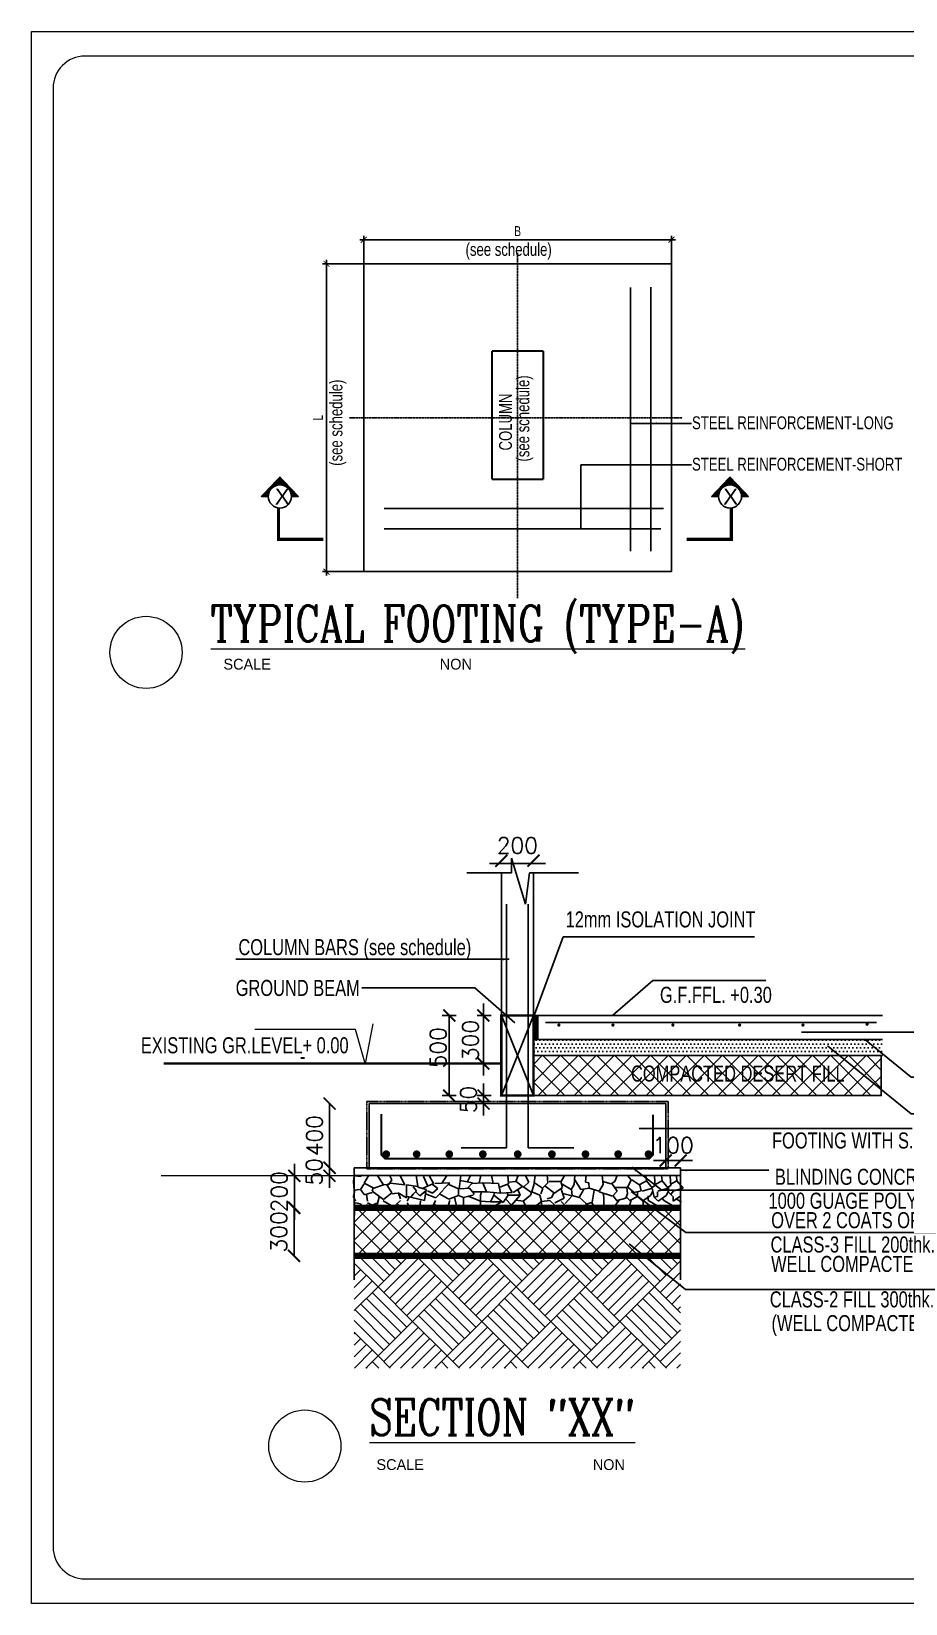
# Model space of a CAD drawing. Header units: millimetres. Extents: x -848390 to 452399, y -324112 to 148491.
# Drawn here: x -342180 to -320371, y -272667 to -233433 of the extents above; entities that cross this region are included whole.
import ezdxf
from ezdxf.enums import TextEntityAlignment as Align

# ---------------------------------------------------------------- set-up
doc = ezdxf.new("R2010")
doc.units = ezdxf.units.MM
doc.header["$PDSIZE"] = 200
for name, pattern in [('CENTER2', [1.125, 0.75, -0.125, 0.125, -0.125]), ('CENTERX2', [4, 2.5, -0.5, 0.5, -0.5]), ('DASHDOT', [1, 0.5, -0.25, 0, -0.25]), ('HIDDEN', [9.525, 6.35, -3.175])]:
    doc.linetypes.add(name, pattern=pattern)
doc.layers.get('0').update_dxf_attribs({"lineweight": 13})
doc.layers.get('DEFPOINTS').update_dxf_attribs({"lineweight": 13})
for name, color, linetype in [('0DIM', 7, 'Continuous'), ('AXIS', 253, 'CENTER2'), ('HATCH1', 5, 'Continuous'), ('P-TEXT', 7, 'Continuous'), ('S1-SLINE', 161, 'Continuous'), ('S2', 7, 'Continuous'), ('S2-TEXT', 3, 'Continuous'), ('ZZ-TXT-2', 4, 'Continuous')]:
    doc.layers.add(name, color=color, linetype=linetype)
doc.layers.add('1', color=7, linetype='Continuous', lineweight=13)
doc.layers.add('col_hatch', color=253, linetype='Continuous', lineweight=13)
doc.styles.add('KH100', font='swisscl.ttf', dxfattribs={"height": 250})
doc.styles.add('ROMANC', font='romanc', dxfattribs={"width": 0.8, "height": 0.38})
doc.styles.add('ROMANS', font='romans.shx', dxfattribs={"height": 400})
doc.styles.add('STYLUSBT', font='stylu.ttf')
doc.styles.add('SWISS', font='sanss___.ttf', dxfattribs={"height": 100})
doc.dimstyles.new("KH100'", dxfattribs={"dimtxt": 250, "dimasz": 150, "dimexe": 100, "dimexo": 100, "dimgap": 90, "dimtad": 1, "dimdec": 0, "dimtxsty": 'KH100', "dimblk": 'ARCHTICK', "dimcen": 200, "dimdle": 100, "dimclrd": 11, "dimclre": 11, "dimclrt": 3, "dimadec": 0, "dimazin": 0, "dimtfac": 1, "dimtdec": 0, "dimtix": 1, "dimtmove": 2, "dimatfit": 3, "dimfxl": 1, "dimarcsym": 0})

# ---------------------------------------------------------------- blocks, each defined once
blk = doc.blocks.new('TITL')
at = {"layer": '1'}
blk.add_circle((1.226, 0.594), 0.6, dxfattribs=at)
at = {"layer": '1', "style": 'ROMANC', "width": 0.75}
blk.add_attdef('00', (2.301, 0.775), '', height=0.6, dxfattribs=at)
blk = doc.blocks.new('_ArchTick')
at = {"color": 0, "const_width": 0.15}
blk.add_lwpolyline([(-0.5, -0.5), (0.5, 0.5)], dxfattribs=at)
blk = doc.blocks.new('*D652')
at = {"layer": '0DIM', "color": 11, "lineweight": -2, "transparency": 16777216}
for p, q in [((-333269, -239234), (-334917, -239234)), ((-334817, -239134), (-334817, -247014)), ((-333269, -246914), (-334917, -246914))]:
    blk.add_line(p, q, dxfattribs=at)
at = {"layer": 'DEFPOINTS', "color": 0, "transparency": 16777216}
for p in [(-333169, -239234), (-334817, -246914), (-333169, -246914)]:
    blk.add_point(p, dxfattribs=at)
at = {"layer": '0DIM', "color": 11, "lineweight": -2, "transparency": 16777216, "xscale": 150, "yscale": 150, "zscale": 150}
for p, rotation in [((-334817, -239234), 90), ((-334817, -246914), 270)]:
    blk.add_blockref('_ArchTick', p, dxfattribs=dict(at, rotation=rotation))
at = {"layer": '0DIM', "color": 3, "transparency": 16777216, "insert": (-335032, -243074), "char_height": 250, "attachment_point": 5, "rotation": 90, "style": 'KH100'}
blk.add_mtext('L', dxfattribs=at)
blk = doc.blocks.new('*D653')
at = {"layer": '0DIM', "color": 11, "lineweight": -2, "transparency": 16777216}
for p, q in [((-333890, -239943), (-333890, -238532)), ((-326210, -239943), (-326210, -238532)), ((-333990, -238632), (-326110, -238632))]:
    blk.add_line(p, q, dxfattribs=at)
at = {"layer": 'DEFPOINTS', "color": 0, "transparency": 16777216}
for p in [(-326210, -238632), (-333890, -240043), (-326210, -240043)]:
    blk.add_point(p, dxfattribs=at)
at = {"layer": '0DIM', "color": 11, "lineweight": -2, "transparency": 16777216, "xscale": 150, "yscale": 150, "zscale": 150, "rotation": 180}
blk.add_blockref('_ArchTick', (-333890, -238632), dxfattribs=at)
at = {"layer": '0DIM', "color": 11, "lineweight": -2, "transparency": 16777216, "xscale": 150, "yscale": 150, "zscale": 150}
blk.add_blockref('_ArchTick', (-326210, -238632), dxfattribs=at)
at = {"layer": '0DIM', "color": 3, "transparency": 16777216, "insert": (-330050, -238417), "char_height": 250, "attachment_point": 5, "style": 'KH100'}
blk.add_mtext('B', dxfattribs=at)

msp = doc.modelspace()

# ---------------------------------------------------------------- hatches: boundary and pattern name
at = {"layer": '0DIM'}
h = msp.add_hatch(dxfattribs=at)
h.set_pattern_fill('DOTS', color=256, scale=60, style=0)
h.set_pattern_definition([(0, (-1849112.96, 828384.94), (47.625, 95.25), [0, -95.25])])
h.paths.add_polyline_path([(-320949.73525, -258590.91974), (-329655.38096, -258590.91974), (-329655.38096, -258990.91974), (-320949.73525, -258990.91974)])
at = {"layer": 'col_hatch'}
h = msp.add_hatch(dxfattribs=at)
h.set_pattern_fill('AR-PARQ1', color=256, scale=4, angle=45, style=0)
h.set_pattern_definition([(135, (-1849113, 828385), (-1724.2092, 1e-13), [1219.2, -1219.2]), (135, (-1848969.3, 828528.6), (-1724.2092, 1e-13), [1219.2, -1219.2]), (135, (-1848825.6, 828672.3), (-1724.2092, 1e-13), [1219.2, -1219.2]), (135, (-1848681.9, 828816), (-1724.2092, 1e-13), [1219.2, -1219.2]), (135, (-1848538.2, 828959.7), (-1724.2092, 1e-13), [1219.2, -1219.2]), (135, (-1848394.5, 829103.4), (-1724.2092, 1e-13), [1219.2, -1219.2]), (135, (-1848250.9, 829247), (-1724.2092, 1e-13), [1219.2, -1219.2]), (45, (-1849975.1, 829247), (1724.2092, -1e-13), [1219.2, -1219.2]), (45, (-1850118.8, 829390.7), (1724.2092, -1e-13), [1219.2, -1219.2]), (45, (-1850262.4, 829534.4), (1724.2092, -1e-13), [1219.2, -1219.2]), (45, (-1850406.1, 829678.1), (1724.2092, -1e-13), [1219.2, -1219.2]), (45, (-1850549.8, 829821.8), (1724.2092, -1e-13), [1219.2, -1219.2]), (45, (-1850693.5, 829965.5), (1724.2092, -1e-13), [1219.2, -1219.2]), (45, (-1850837.2, 830109.2), (1724.2092, -1e-13), [1219.2, -1219.2])])
h.paths.add_polyline_path([(-334126.39992, -263990.91974), (-334126.39992, -266790.91974), (-325984.36199, -266790.91974), (-325984.36199, -263990.91974)])
at = {"layer": 'HATCH1'}
h = msp.add_hatch(dxfattribs=at)
h.set_pattern_fill('ANSI37', color=256, scale=100, style=0)
h.set_pattern_definition([(45, (-1849112.96, 808543.3), (-224.506403, 224.506403), []), (135, (-1849112.96, 808543.3), (-224.506403, -224.506403), [])])
h.paths.add_polyline_path([(-320978.22668, -259990.91974), (-320978.22668, -258990.91974), (-329655.38096, -258990.91974), (-329655.38096, -259990.91974)])
h = msp.add_hatch(dxfattribs=at)
h.set_pattern_fill('ANSI37', color=256, scale=100, style=0)
h.set_pattern_definition([(45, (-1849112.96, 828384.94), (-224.506403, 224.506403), []), (135, (-1849112.96, 828384.94), (-224.506403, -224.506403), [])])
h.paths.add_polyline_path([(-331799.9114, -262790.91974), (-331810.20945, -262821.79304), (-331997.23105, -262807.41643), (-332015.80235, -262790.91974), (-332223.16827, -262790.91974), (-332284.9565, -262821.79304), (-332351.89378, -262790.91974), (-333907.77719, -262790.91974), (-333910.60587, -262793.03982), (-333911.81817, -262790.91974), (-334126.39992, -262790.91974), (-334126.39992, -263990.91974), (-330455.38096, -263990.91974), (-330455.38096, -262790.91974)])
h.paths.add_polyline_path([(-330055.38096, -262790.91974), (-330455.38096, -262790.91974), (-330455.38096, -263990.91974), (-330055.38096, -263990.91974)])
h.paths.add_polyline_path([(-329655.38096, -262790.91974), (-330055.38096, -262790.91974), (-330055.38096, -263990.91974), (-329655.38096, -263990.91974)])
h.paths.add_polyline_path([(-329655.38096, -262790.91974), (-329655.38096, -263990.91974), (-325984.36199, -263990.91974), (-325984.36199, -262790.91974)])
at = {"layer": 'S1-SLINE'}
h = msp.add_hatch(dxfattribs=at)
h.set_pattern_fill('_U', color=256, scale=1.6, angle=-90, style=0, pattern_type=0)
h.set_pattern_definition([(270, (708081.4879, 1672908.3137), (1.6, 7e-16), [])])
h.paths.add_polyline_path([(-335981.5248, -244749.76188, -0.4142135624), (-335693.12453, -245038.16214), (-335522.89023, -245038.16214), (-335981.5248, -244555.60661), (-336440.15936, -245038.16214), (-336269.92506, -245038.16214, -0.4142135624)])
h = msp.add_hatch(dxfattribs=at)
h.set_pattern_fill('_U', color=256, scale=1.6, angle=-90, style=0, pattern_type=0)
h.set_pattern_definition([(270, (-1368813.4574, 1672908.3137), (-1.6, 7e-16), [])])
h.paths.add_polyline_path([(-324750.44469, -244749.76188, 0.4142135624), (-325038.84495, -245038.16214), (-325209.07925, -245038.16214), (-324750.44469, -244555.60661), (-324291.81012, -245038.16214), (-324462.04442, -245038.16214, 0.4142135624)])
at = {"layer": 'S2'}
h = msp.add_hatch(dxfattribs=at)
h.set_pattern_fill('ANSI32', color=1, scale=2, style=0)
h.set_pattern_definition([(45, (-1849112.962, 828384.944), (-13.47038418, 13.47038418), []), (45, (-1849103.982, 828384.944), (-13.47038418, 13.47038418), [])])
h.paths.add_polyline_path([(-329546.88395, -257993.97367), (-329655.38096, -257993.97367), (-329655.38096, -258590.91974), (-329546.88395, -258590.91974)])

# ---------------------------------------------------------------- linework, layer by layer
at = {"color": 0}
msp.add_line((-334126.39992, -261990.91974), (-338942.52877, -261990.91974), dxfattribs=at)
at = {"color": 1}
msp.add_lwpolyline([(-333663.95676, -258201.67173), (-333856.74538, -259190.91974), (-334096.30885, -258344.6195), (-336604.33583, -258344.6195)], dxfattribs=at)
at = {"layer": '0DIM', "color": 11}
for p, q in [((-330455.38096, -254194.65786), (-330755.38096, -254194.65786)), ((-330455.38096, -254194.65786), (-329655.38096, -254194.65786)), ((-329655.38096, -254194.65786), (-329355.38096, -254194.65786)), ((-330903.57311, -257990.91974), (-330903.57311, -257690.91974)), ((-331756.05656, -257990.91974), (-331756.05656, -259990.91974)), ((-330903.57311, -257990.91974), (-330903.57311, -258590.91974)), ((-330903.57311, -258590.91974), (-330903.57311, -258290.91974)), ((-330903.57311, -258590.91974), (-330903.57311, -258890.91974)), ((-330903.57311, -258590.91974), (-330903.57311, -259190.91974)), ((-330903.57311, -259190.91974), (-330903.57311, -259490.91974)), ((-330897.97762, -259990.91974), (-330897.97762, -259690.91974)), ((-330897.97762, -259990.91974), (-330897.97762, -260190.91974)), ((-334739.76316, -260190.91974), (-334739.76316, -261790.91974)), ((-330897.97762, -260190.91974), (-330897.97762, -260490.91974)), ((-335620.04951, -261990.91974), (-335620.04951, -261690.91974)), ((-334745.36835, -261790.91974), (-334745.36835, -261490.91974)), ((-326355.38096, -261610.81427), (-326655.38096, -261610.81427)), ((-326355.38096, -261610.81427), (-325984.36199, -261610.81427)), ((-325984.36199, -261610.81427), (-325684.36199, -261610.81427)), ((-335620.04951, -261990.91974), (-335620.04951, -262790.91974)), ((-334745.36835, -261790.91974), (-334745.36835, -261990.91974)), ((-334745.36835, -261990.91974), (-334745.36835, -262290.91974)), ((-335627.33238, -262790.91974), (-335627.33238, -263990.91974)), ((-335620.04951, -262790.91974), (-335620.04951, -263090.91974))]:
    msp.add_line(p, q, dxfattribs=at)
at = {"layer": '0DIM'}
for p, q in [((-330455.38096, -254428.95725), (-330455.38096, -259990.91974)), ((-329655.38096, -254428.95725), (-329655.38096, -259990.91974)), ((-331929.79805, -257990.91974), (-331582.31506, -257990.91974)), ((-331060.79966, -257990.91974), (-330713.31667, -257990.91974)), ((-330455.38096, -257990.91974), (-329655.38096, -259990.91974)), ((-329655.38096, -257990.91974), (-330455.38096, -259990.91974)), ((-329655.38096, -257990.91974), (-320949.73525, -257990.91974)), ((-329655.38096, -258590.91974), (-320949.73525, -258590.91974)), ((-330455.38096, -259190.91974), (-338878.1098, -259190.91974)), ((-338225.84218, -259190.91974), (-330455.38096, -259190.91974)), ((-329655.38096, -258990.91974), (-320949.73525, -258990.91974)), ((-331929.79805, -259990.91974), (-331582.31506, -259990.91974)), ((-331055.20416, -259990.91974), (-330707.72118, -259990.91974)), ((-333755.38096, -260190.91974), (-333755.38096, -261790.91974)), ((-331462.19138, -261291.8974), (-330324.26024, -261291.8974)), ((-328648.57054, -261291.8974), (-329786.50167, -261291.8974)), ((-334127.00181, -261790.91974), (-334127.00181, -261990.91974)), ((-333755.38096, -261790.91974), (-334127.00181, -261790.91974)), ((-334126.39992, -261990.91974), (-334126.39992, -264590.91974)), ((-333755.38096, -261790.91974), (-325984.36199, -261790.91974)), ((-325984.36199, -261790.91974), (-325984.36199, -261990.91974)), ((-325984.36199, -261990.91974), (-325984.36199, -264590.91974)), ((-331163.76944, -262472.64156), (-331398.13676, -262529.47356)), ((-330975.32969, -262472.64156), (-330975.32969, -262627.14983)), ((-330727.64967, -262637.92623), (-330641.34228, -262472.64156)), ((-330641.34228, -262472.64156), (-330409.5212, -262659.47904)), ((-330409.5212, -262659.47904), (-330288.27065, -262472.64156)), ((-330288.27065, -262472.64156), (-329983.70728, -262472.64156)), ((-329983.70728, -262472.64156), (-330204.62144, -262724.13748)), ((-329728.05137, -262472.64156), (-329908.05065, -262621.76162)), ((-329497.34883, -262472.64156), (-329455.11639, -262632.53803)), ((-326674.30873, -262379.08728), (-326695.63483, -262306.52955)), ((-326641.40705, -262527.96143), (-326674.30873, -262379.08728)), ((-326172.45901, -262376.37264), (-326224.89216, -262456.07857)), ((-331398.13676, -262529.47356), (-331398.13676, -262790.91974)), ((-330975.32969, -262627.14983), (-331280.9531, -262501.05756)), ((-330975.32969, -262627.14983), (-330975.32969, -262790.91974)), ((-330975.32969, -262627.14983), (-330727.64967, -262637.92623)), ((-330727.64967, -262637.92623), (-330455.38096, -262637.92623)), ((-330455.38096, -262637.92623), (-330691.06233, -262790.91974)), ((-330204.62144, -262724.13748), (-330348.89593, -262566.0603)), ((-329908.05065, -262621.76162), (-330094.16436, -262598.38952)), ((-329908.05065, -262621.76162), (-329817.22155, -262790.91974)), ((-329455.11639, -262632.53803), (-329655.38096, -262790.91974)), ((-329249.4522, -262606.14445), (-329455.11639, -262632.53803)), ((-329455.11639, -262632.53803), (-329455.11639, -262790.91974)), ((-326557.81505, -262508.4764), (-326641.40705, -262527.96143)), ((-326401.9523, -262606.14445), (-326442.30944, -262549.60629))]:
    msp.add_line(p, q, dxfattribs=at)
for points, const_width in [([(-330455.38096, -257990.91974), (-330455.38096, -259990.91974), (-329655.38096, -259990.91974), (-329655.38096, -257990.91974), (-330455.38096, -257990.91974)], 60), ([(-330455.38096, -259190.91974), (-338878.1098, -259190.91974)], 60), ([(-333448.78512, -260453.33744), (-333448.78512, -261466.06399), (-333348.78512, -261566.06399), (-326770.71405, -261566.06399), (-326670.71405, -261466.06399), (-326670.71405, -260469.4655)], 50)]:
    msp.add_lwpolyline(points, dxfattribs=dict(at, const_width=const_width))
for points in [[(-330455.38096, -257990.91974), (-329655.38096, -257990.91974), (-329655.38096, -259990.91974), (-330455.38096, -259990.91974)], [(-329655.38096, -258990.91974), (-320978.22668, -258990.91974), (-320978.22668, -259990.91974), (-329655.38096, -259990.91974)], [(-333755.38096, -260190.91974), (-326355.38096, -260190.91974), (-326355.38096, -261790.91974), (-333755.38096, -261790.91974)]]:
    msp.add_lwpolyline(points, close=True, dxfattribs=at)
msp.add_lwpolyline([(-329655.38096, -258590.91974, 30, 30, 0), (-320949.73525, -258590.91974, 60, 60, 0)], format="xyseb", dxfattribs=at)
at = {"layer": 'AXIS', "linetype": 'DASHDOT'}
for p, q in [((-330049.78056, -238953.30825), (-330049.78056, -247579.14161)), ((-334251.0785, -243073.98476), (-325931.7953, -243073.98476))]:
    msp.add_line(p, q, dxfattribs=at)
at = {"layer": 'DEFPOINTS', "ltscale": 100}
msp.add_lwpolyline([(-342179.7546, -233433.07567), (-286791.86701, -233433.07567), (-286791.86701, -272667.10962), (-342179.7546, -272667.10962)], close=True, dxfattribs=at)
msp.add_lwpolyline([(-295947.99303, -271257.77375), (-295947.99303, -234842.41154, 0.4142135624), (-296740.31192, -234050.09264), (-340847.77763, -234050.09264, 0.4142135624), (-341640.09652, -234842.41154), (-341640.09652, -271257.77375, 0.4142135624), (-340847.77763, -272050.09264), (-296740.31192, -272050.09264, 0.4142135624)], format="xyb", close=True, dxfattribs=at)
at = {"layer": 'S1-SLINE', "linetype": 'Continuous'}
for points in [[(-336269.92506, -245038.16214), (-336440.15936, -245038.16214), (-335981.5248, -244555.60661), (-335981.5248, -244555.60661), (-335522.89023, -245038.16214), (-335693.12453, -245038.16214)], [(-324462.04442, -245038.16214), (-324291.81012, -245038.16214), (-324750.44469, -244555.60661), (-324750.44469, -244555.60661), (-325209.07925, -245038.16214), (-325038.84495, -245038.16214)]]:
    msp.add_lwpolyline(points, dxfattribs=at)
at = {"layer": 'S1-SLINE', "linetype": 'CENTERX2', "ltscale": 0.8, "const_width": 80}
for points in [[(-336015.51557, -245324.55233), (-336015.51557, -246108.63598), (-334900.90583, -246108.63598)], [(-324716.45391, -245324.55233), (-324716.45391, -246108.63598), (-325831.06365, -246108.63598)]]:
    msp.add_lwpolyline(points, dxfattribs=at)
at = {"layer": 'S1-SLINE', "linetype": 'Continuous'}
for centre in [(-335981.5248, -245038.16214), (-324750.44469, -245038.16214)]:
    msp.add_circle(centre, 288.40026, dxfattribs=at)
at = {"layer": 'S2', "color": 2}
for p, q in [((-326209.78056, -239233.98476), (-333889.78056, -239233.98476)), ((-333889.78056, -239233.98476), (-333889.78056, -246913.98476)), ((-326209.78056, -246913.98476), (-326209.78056, -239233.98476)), ((-333889.78056, -246913.98476), (-326209.78056, -246913.98476)), ((-330324.26024, -261291.8974), (-330324.26024, -255216.86051)), ((-329786.50167, -259663.11795), (-329786.50167, -255216.86051)), ((-329357.89873, -258167.70384), (-321092.40575, -258167.70384)), ((-329786.50167, -261291.8974), (-329786.50167, -259663.11795)), ((-334127.00181, -261986.80071), (-325984.36199, -261986.80071)), ((-333958.5724, -261986.80071), (-326628.58779, -261986.80071))]:
    msp.add_line(p, q, dxfattribs=at)
at = {"layer": 'S2', "color": 3}
for p, q in [((-327233.78056, -246401.98476), (-327233.78056, -239823.25424)), ((-326721.78056, -246401.98476), (-326721.78056, -239813.13683)), ((-333377.78056, -245335.52437), (-326405.74509, -245335.52437)), ((-333377.78056, -245847.52437), (-326479.63443, -245847.52437))]:
    msp.add_line(p, q, dxfattribs=at)
at = {"layer": 'S2'}
for p, q in [((-330205.27988, -254068.9419), (-329850.66695, -255216.12052)), ((-330205.27988, -254428.95725), (-330205.27988, -254068.9419)), ((-331319.77776, -254428.95725), (-330205.27988, -254428.95725)), ((-329850.66695, -255216.12052), (-329749.34894, -254428.95725)), ((-329749.34894, -254428.95725), (-328533.53323, -254428.95725)), ((-329662.08395, -257993.97367), (-329546.88395, -257993.97367)), ((-329546.88395, -257993.97367), (-329546.88395, -258590.91974)), ((-334126.39992, -261990.91974), (-334140.78628, -262134.68546)), ((-333953.76468, -262005.29635), (-334126.39992, -261990.91974)), ((-333953.76468, -262005.29635), (-334126.39992, -261990.91974)), ((-333757.91837, -261974.42179), (-333879.49991, -262176.9211)), ((-333393.17362, -262217.42095), (-333555.28243, -261974.42179)), ((-333234.45086, -261990.91974), (-333191.29192, -262091.55582)), ((-332866.32006, -262217.42095), (-332987.90174, -261974.42179)), ((-332582.62972, -261974.42179), (-332542.10258, -262257.92079)), ((-332400.04684, -262005.29635), (-332299.34286, -262235.32155)), ((-332147.38608, -262181.33087), (-332253.64641, -261984.12338)), ((-331934.86542, -262166.16105), (-331813.42508, -261984.12338)), ((-331509.8241, -262317.85917), (-331464.28394, -261984.12338)), ((-331297.30343, -262135.8215), (-331221.40326, -261984.12338)), ((-331008.8826, -262166.16105), (-330963.34243, -261984.12338)), ((-330659.74159, -262181.33087), (-330705.28161, -261984.12338)), ((-330280.24042, -262196.50069), (-330295.42043, -261984.12338)), ((-330098.07978, -262135.8215), (-330037.35961, -261984.12338)), ((-329853.67581, -261990.91974), (-329767.35819, -262149.06208)), ((-329642.67844, -262226.84034), (-329612.31829, -261984.12338)), ((-329293.53729, -262166.16105), (-329308.71744, -261968.95356)), ((-328959.57629, -262135.8215), (-328883.67612, -261984.12338)), ((-328640.7953, -262211.67052), (-328625.61529, -261984.12338)), ((-328352.37446, -262150.99123), (-328337.19445, -261968.95356)), ((-327912.15313, -262211.67052), (-327942.51315, -261984.12338)), ((-327623.73215, -262135.8215), (-327563.01199, -261984.12338)), ((-327213.87098, -262090.31204), (-327304.9513, -261984.12338)), ((-326834.36981, -262120.65168), (-326849.54982, -261984.12338)), ((-326631.14992, -262005.29635), (-326616.76356, -262235.32155)), ((-326446.92318, -262120.65168), (-326462.10319, -261984.12338)), ((-326243.70328, -262005.29635), (-326229.31692, -262235.32155)), ((-326073.56711, -262120.65168), (-326088.74711, -261984.12338)), ((-334140.78628, -262134.68546), (-334126.39992, -262350.33406)), ((-334112.0137, -262350.33406), (-334140.78628, -262508.4764)), ((-333996.92349, -262335.95754), (-334112.0137, -262350.33406)), ((-333881.83329, -262192.19181), (-333968.15091, -262335.95754)), ((-333968.15091, -262335.95754), (-333867.44693, -262465.34666)), ((-333879.49991, -262176.9211), (-333636.33683, -262298.42063)), ((-333867.44693, -262465.34666), (-333680.42533, -262407.84041)), ((-333824.28812, -262450.97015), (-333795.51567, -262623.489)), ((-333651.65288, -262292.82781), (-333680.42533, -262379.08728)), ((-333676.86397, -262379.42032), (-333393.17362, -262581.91963)), ((-333636.33683, -262298.42063), (-333393.17362, -262217.42095)), ((-333393.17362, -262581.91963), (-333190.53768, -262419.92026)), ((-333392.69988, -262220.94494), (-333263.22331, -262206.56833)), ((-333312.11922, -262217.42095), (-333231.06481, -262176.9211)), ((-333190.53768, -262419.92026), (-333312.11922, -262217.42095)), ((-333191.29192, -262091.55582), (-333263.22331, -262206.56833)), ((-333231.06481, -262176.9211), (-332866.32006, -262217.42095)), ((-333027.82874, -262424.04783), (-333209.98939, -262439.21765)), ((-332825.79293, -262541.41978), (-333028.42887, -262419.92026)), ((-332975.49787, -262565.98275), (-333018.65668, -262422.21692)), ((-332542.10258, -262257.92079), (-332825.79293, -262217.42095)), ((-332825.79293, -262217.42095), (-332825.79293, -262541.41978)), ((-332658.9997, -262450.97015), (-332716.54487, -262522.85301)), ((-332658.9997, -262264.07468), (-332572.68208, -262364.71067)), ((-332572.68208, -262364.71067), (-332658.9997, -262450.97015)), ((-332587.0683, -262393.4638), (-332486.36446, -262494.09979)), ((-332329.54659, -262333.02899), (-332542.06725, -262272.34971)), ((-332486.36446, -262494.09979), (-332342.50167, -262364.71067)), ((-332405.4469, -262302.68935), (-332147.38608, -262181.33087)), ((-332375.08675, -262606.0855), (-332329.54659, -262333.02899)), ((-332086.66591, -262545.40631), (-332344.72673, -262439.21765)), ((-332169.86629, -262422.21692), (-332299.34286, -262364.71067)), ((-332169.86629, -262206.56833), (-332040.38986, -262307.20442)), ((-332040.38986, -262307.20442), (-332169.86629, -262422.21692)), ((-331737.52477, -262166.16105), (-332117.02593, -262181.33087)), ((-331904.5054, -262348.19882), (-332086.66591, -262545.40631)), ((-331995.58559, -262439.21765), (-331767.88492, -262575.74585)), ((-331904.5054, -262333.02899), (-331737.52477, -262166.16105)), ((-331525.00424, -262317.85917), (-331767.88492, -262211.67052)), ((-331525.00424, -262484.72702), (-331525.00424, -262317.85917)), ((-331251.76327, -262302.68935), (-331494.64409, -262317.85917)), ((-331175.8631, -262166.16105), (-331479.46408, -262105.48186)), ((-331297.30343, -262302.68935), (-331175.8631, -262166.16105)), ((-331130.32293, -262439.21765), (-331251.76327, -262302.68935)), ((-330917.80227, -262166.16105), (-331175.8631, -262181.33087)), ((-331163.76944, -262472.64156), (-331130.32293, -262439.21765)), ((-331160.68309, -262393.70818), (-330826.72209, -262393.70818)), ((-330975.32969, -262472.64156), (-330947.03284, -262393.4638)), ((-330826.72209, -262393.70818), (-330917.80227, -262166.16105)), ((-330523.1211, -262181.33087), (-330902.62226, -262166.16105)), ((-330826.72209, -262393.70818), (-330477.58094, -262424.04783)), ((-330641.34228, -262472.64156), (-330630.5348, -262407.84041)), ((-330477.58094, -262424.04783), (-330523.1211, -262181.33087)), ((-330492.76095, -262272.34971), (-330280.24042, -262196.50069)), ((-330189.1601, -262408.87801), (-330492.76095, -262424.04783)), ((-330288.27065, -262472.64156), (-330314.03664, -262436.59353)), ((-330295.42043, -262211.67052), (-330189.1601, -262408.87801)), ((-330265.06028, -262150.99123), (-330098.07978, -262135.8215)), ((-329931.09928, -262257.17988), (-330158.79995, -262408.87801)), ((-330082.89977, -262135.8215), (-329931.09928, -262257.17988)), ((-329983.70728, -262472.64156), (-330040.69741, -262335.95754)), ((-329915.91927, -262257.17988), (-329703.39861, -262408.87801)), ((-329767.35819, -262149.06208), (-329896.83462, -262264.07468)), ((-329728.05137, -262472.64156), (-329695.4268, -262393.4638)), ((-329703.39861, -262408.87801), (-329642.67844, -262226.84034)), ((-329695.4268, -262393.4638), (-329497.34883, -262472.64156)), ((-329627.4983, -262166.16105), (-329430.15778, -262302.68935)), ((-329468.24996, -262445.59831), (-329422.08758, -262307.20442)), ((-329430.15778, -262302.68935), (-329293.53729, -262166.16105)), ((-329369.43761, -262242.01016), (-329126.55679, -262424.04783)), ((-328974.7563, -262135.8215), (-329263.17728, -262135.8215)), ((-329206.29339, -262537.22952), (-329134.36199, -262407.84041)), ((-329126.55679, -262424.04783), (-328929.21628, -262287.51953)), ((-328929.21628, -262287.51953), (-328974.7563, -262135.8215)), ((-328889.79522, -262551.60614), (-328961.72662, -262321.58093)), ((-328959.57629, -262181.33087), (-328716.69562, -262333.02899)), ((-328918.56781, -262436.59353), (-328688.3874, -262494.09979)), ((-328716.69562, -262333.02899), (-328640.7953, -262211.67052)), ((-328688.3874, -262494.09979), (-328702.77362, -262321.58093)), ((-328625.61529, -262090.31204), (-328473.8148, -262333.02899)), ((-328515.75202, -262537.22952), (-328400.66181, -262321.58093)), ((-328473.8148, -262333.02899), (-328261.29414, -262302.68935)), ((-328276.47415, -262166.16105), (-328352.37446, -262150.99123)), ((-328261.29414, -262302.68935), (-328276.47415, -262166.16105)), ((-328261.29414, -262302.68935), (-328018.41346, -262378.53836)), ((-328191.9599, -262651.63655), (-328141.70895, -262350.33406)), ((-328018.41346, -262378.53836), (-327912.15313, -262211.67052)), ((-327684.45246, -262499.89684), (-328018.41346, -262393.70818)), ((-327927.33314, -262135.8215), (-327714.81248, -262196.50069)), ((-327897.14218, -262537.22952), (-327911.5284, -262422.21692)), ((-327714.81248, -262196.50069), (-327623.73215, -262135.8215)), ((-327699.63247, -262181.33087), (-327563.01199, -262378.53836)), ((-327563.01199, -262378.53836), (-327684.45246, -262499.89684)), ((-327623.73215, -262287.51953), (-327304.9513, -262287.51953)), ((-327350.46374, -262551.60614), (-327307.30479, -262436.59353)), ((-327307.30479, -262436.59353), (-327321.69115, -262292.82781)), ((-327304.9513, -262287.51953), (-327213.87098, -262090.31204)), ((-327289.77115, -262287.51953), (-327137.97066, -262408.87801)), ((-327001.35031, -262226.84034), (-327198.69097, -262090.31204)), ((-327137.97066, -262408.87801), (-326970.99016, -262363.36854)), ((-327062.73815, -262508.4764), (-327062.73815, -262393.4638)), ((-327001.35031, -262211.67052), (-326834.36981, -262120.65168)), ((-326970.99016, -262363.36854), (-327001.35031, -262226.84034)), ((-326682.56932, -262302.68935), (-326940.63014, -262378.53836)), ((-326834.36981, -262120.65168), (-326682.56932, -262302.68935)), ((-326731.85376, -262479.72327), (-326674.30873, -262379.08728)), ((-326616.76356, -262235.32155), (-326688.69495, -262278.45119)), ((-326613.90368, -262211.67052), (-326446.92318, -262120.65168)), ((-326557.81505, -262508.4764), (-326557.81505, -262393.4638)), ((-326295.12269, -262302.68935), (-326553.18351, -262378.53836)), ((-326446.92318, -262120.65168), (-326295.12269, -262302.68935)), ((-326344.40713, -262479.72327), (-326286.86209, -262379.08728)), ((-326229.31692, -262235.32155), (-326301.24832, -262278.45119)), ((-326181.73335, -262499.20831), (-326292.34328, -262388.67289)), ((-326286.86209, -262379.08728), (-326286.86209, -262264.07468)), ((-326240.54761, -262211.67052), (-326073.56711, -262120.65168)), ((-325921.76661, -262302.68935), (-326179.82744, -262378.53836)), ((-326073.56711, -262120.65168), (-325921.76661, -262302.68935)), ((-334140.78628, -262508.4764), (-334097.62747, -262623.489)), ((-334118.29452, -262973.86906), (-334118.29452, -262661.65201)), ((-334097.62747, -262663.6507), (-333968.15091, -262692.40383)), ((-333968.15091, -262692.40383), (-333910.60587, -262793.03982)), ((-333795.51567, -262706.78044), (-333910.60587, -262793.03982)), ((-333795.51567, -262663.6507), (-333680.42533, -262721.15695)), ((-333680.42533, -262721.15695), (-333536.56267, -262663.6507)), ((-333507.79008, -262522.85301), (-333565.33512, -262752.87812)), ((-333550.9489, -262778.6633), (-333378.31352, -262807.41643)), ((-333407.0861, -262620.52096), (-333148.13311, -262764.28669)), ((-333148.13311, -262764.28669), (-332975.49787, -262606.14445)), ((-333047.42926, -262692.40383), (-332939.88481, -262790.91974)), ((-332830.48823, -262499.89684), (-332375.08675, -262606.0855)), ((-332802.86249, -262623.489), (-332759.70368, -262522.85301)), ((-332745.31745, -262778.6633), (-332802.86249, -262663.6507)), ((-332767.39391, -262790.91974), (-332745.31745, -262778.6633)), ((-332486.36446, -262793.03982), (-332471.9781, -262620.52096)), ((-332471.9781, -262735.53357), (-332284.9565, -262821.79304)), ((-332284.9565, -262821.79304), (-332169.86629, -262764.28669)), ((-332169.86629, -262764.28669), (-332097.93503, -262606.14445)), ((-332126.70748, -262692.40383), (-331997.23105, -262807.41643)), ((-331997.23105, -262807.41643), (-331810.20945, -262821.79304)), ((-331810.20945, -262821.79304), (-331738.27805, -262606.14445)), ((-331767.88492, -262575.74585), (-331525.00424, -262484.72702)), ((-331565.64268, -262781.63134), (-331623.18785, -262522.85301)), ((-331525.00424, -262484.72702), (-331398.13676, -262529.47356)), ((-329314.19048, -262570.40627), (-329206.29339, -262537.22952)), ((-329249.4522, -262606.14445), (-329119.97577, -262721.15695)), ((-329119.97577, -262721.15695), (-329161.86167, -262790.91974)), ((-329119.97577, -262666.61874), (-328889.79522, -262551.60614)), ((-328805.59915, -262790.91974), (-328961.72662, -262634.89758)), ((-328688.3874, -262494.09979), (-328861.02277, -262680.99525)), ((-328688.3874, -262479.72327), (-328515.75202, -262537.22952)), ((-328515.75202, -262522.85301), (-328325.15593, -262696.00534)), ((-328427.73726, -262790.91974), (-328371.88936, -262721.15695)), ((-328357.503, -262706.78044), (-328184.86776, -262649.27409)), ((-328204.69747, -262655.87954), (-328098.55001, -262807.41643)), ((-328127.32259, -262778.6633), (-327897.14218, -262721.15695)), ((-327897.14218, -262721.15695), (-327897.14218, -262537.22952)), ((-327897.14218, -262721.15695), (-327825.21078, -262850.54617)), ((-327825.21078, -262821.79304), (-327638.18918, -262764.28669)), ((-327566.25779, -262623.489), (-327666.96177, -262494.09979)), ((-327638.18918, -262764.28669), (-327518.10324, -262596.27984)), ((-327623.80296, -262749.91018), (-327479.94017, -262821.79304)), ((-327566.25779, -262609.11239), (-327350.46374, -262551.60614)), ((-327451.16758, -262793.03982), (-327278.53234, -262807.41643)), ((-327235.37353, -262623.489), (-327321.69115, -262537.22952)), ((-327278.53234, -262807.41643), (-327213.07501, -262589.37239)), ((-327249.75976, -262609.11239), (-327062.73815, -262508.4764)), ((-327062.73815, -262508.4764), (-326918.87536, -262637.86561)), ((-326933.26172, -262623.489), (-326731.85376, -262479.72327)), ((-326918.87536, -262637.86561), (-326918.87536, -262821.79304)), ((-326789.39893, -262606.14445), (-326789.39893, -262491.13185)), ((-326717.46754, -262649.27409), (-326789.39893, -262606.14445)), ((-326573.60475, -262735.53357), (-326717.46754, -262649.27409)), ((-326555.08943, -262614.22091), (-326641.40705, -262527.96143)), ((-326545.81509, -262623.489), (-326344.40713, -262479.72327)), ((-326330.0209, -262649.27409), (-326401.9523, -262606.14445)), ((-326186.15811, -262735.53357), (-326330.0209, -262649.27409)), ((-326172.45901, -262623.489), (-325971.05105, -262479.72327)), ((-326172.45901, -262623.489), (-326172.45901, -262508.4764)), ((-325956.66483, -262649.27409), (-326093.57672, -262567.18253))]:
    msp.add_line(p, q, dxfattribs=at)
at = {"layer": 'S2', "color": 2, "const_width": 51.2}
for points in [[(-329409.78056, -241409.98476), (-330689.78056, -241409.98476)], [(-330689.78056, -241409.98476), (-330689.78056, -244609.98476)], [(-329409.78056, -244609.98476), (-329409.78056, -241409.98476)], [(-330689.78056, -244609.98476), (-329409.78056, -244609.98476)]]:
    msp.add_lwpolyline(points, dxfattribs=at)
at = {"layer": 'S2', "color": 2}
for points, const_width in [([(-329040.0306, -258229.65393, 1), (-329000.0306, -258229.65393, 1)], 40), ([(-327691.47767, -258229.65393, 1), (-327651.47767, -258229.65393, 1)], 40), ([(-326195.42658, -258229.65393, 1), (-326155.42658, -258229.65393, 1)], 40), ([(-324530.80666, -258229.65393, 1), (-324490.80666, -258229.65393, 1)], 40), ([(-322950.47104, -258229.65393, 1), (-322910.47104, -258229.65393, 1)], 40), ([(-321350.13703, -258209.40084, 1), (-321310.13703, -258209.40084, 1)], 40), ([(-333375.19032, -261452.21551, 1), (-333279.19032, -261452.21551, 1)], 96), ([(-332617.01565, -261452.21551, 1), (-332521.01565, -261452.21551, 1)], 96), ([(-331802.25571, -261452.21551, 1), (-331706.25571, -261452.21551, 1)], 96), ([(-330964.86167, -261452.21551, 1), (-330868.86167, -261452.21551, 1)], 96), ([(-330095.27173, -261452.21551, 1), (-329999.27173, -261452.21551, 1)], 96), ([(-329145.90025, -261452.21551, -1), (-329241.90025, -261452.21551, -1)], 96), ([(-328308.50621, -261452.21551, -1), (-328404.50621, -261452.21551, -1)], 96), ([(-327493.74627, -261452.21551, -1), (-327589.74627, -261452.21551, -1)], 96), ([(-326735.5716, -261452.21551, -1), (-326831.5716, -261452.21551, -1)], 96)]:
    msp.add_lwpolyline(points, format="xyb", close=True, dxfattribs=dict(at, const_width=const_width))
at = {"layer": 'S2', "linetype": 'HIDDEN', "ltscale": 0.5}
msp.add_lwpolyline([(-333815.38096, -260138.92372), (-326295.38096, -260138.92372), (-326295.38096, -261818.91423), (-333815.38096, -261818.91423)], close=True, dxfattribs=at)
at = {"layer": 'S2', "color": 2, "linetype": 'DASHDOT', "ltscale": 0.5, "const_width": 160}
for points in [[(-334118.29452, -262790.91974), (-325984.36199, -262790.91974)], [(-334126.39992, -263990.91974), (-325984.36199, -263990.91974)]]:
    msp.add_lwpolyline(points, dxfattribs=at)
at = {"layer": 'S2', "color": 2}
for centre, start, end in [((-333331.31226, -261474.96385), 0, 180), ((-333331.31226, -261474.96385), 180, 0), ((-332573.13759, -261474.96385), 0, 180), ((-332573.13759, -261474.96385), 180, 0), ((-331758.37765, -261474.96385), 0, 180), ((-331758.37765, -261474.96385), 180, 0), ((-330920.98361, -261474.96385), 0, 180), ((-330920.98361, -261474.96385), 180, 0), ((-330051.39367, -261474.96385), 0, 180), ((-330051.39367, -261474.96385), 180, 0), ((-329189.77831, -261474.96385), 0, 180), ((-329189.77831, -261474.96385), 180, 0), ((-328352.38427, -261474.96385), 0, 180), ((-328352.38427, -261474.96385), 180, 0), ((-327537.62433, -261474.96385), 0, 180), ((-327537.62433, -261474.96385), 180, 0), ((-326779.44966, -261474.96385), 0, 180), ((-326779.44966, -261474.96385), 180, 0)]:
    msp.add_arc(centre, 48, start, end, dxfattribs=at)

# ---------------------------------------------------------------- block references
ref = msp.add_blockref('TITL', (-341159.39917, -249819.88135), dxfattribs=dict(xscale=1499.835001500323, yscale=1499.835001500323, zscale=1499.835001500323))
ref.add_attrib('00', '%%UTYPICAL FOOTING (TYPE-A)', (-337707.89079, -248658.19045), dxfattribs={"layer": '1', "color": 6, "height": 899.9010009, "style": 'ROMANC', "width": 0.75})
ref = msp.add_blockref('TITL', (-337196.3407, -269626.61487), dxfattribs=dict(xscale=1499.835001500323, yscale=1499.835001500323, zscale=1499.835001500323))
ref.add_attrib('00', '%%USECTION "XX"', (-333744.83233, -268464.92397), dxfattribs={"layer": '1', "color": 6, "height": 899.9010009, "style": 'ROMANC', "width": 0.75})
at = {"layer": '0DIM', "color": 11, "xscale": 300, "yscale": 300, "zscale": 300}
for p in [(-330455.38096, -254128.83511), (-326355.38096, -261610.81427)]:
    msp.add_blockref('_ArchTick', p, dxfattribs=at)
for p, rotation in [((-329655.38096, -254128.83511), 180), ((-331756.05656, -257990.91974), 90), ((-330903.57311, -257990.91974), 270), ((-330903.57311, -259190.91974), 90), ((-334739.76316, -260190.91974), 270), ((-334739.76316, -260190.91974), 90), ((-331756.05656, -259990.91974), 270), ((-330897.97762, -259990.91974), 270), ((-330897.97762, -260190.91974), 90), ((-334745.36835, -261790.91974), 270), ((-334739.76316, -261790.91974), 270), ((-325984.36199, -261610.81427), 180), ((-335620.04951, -261990.91974), 270), ((-334745.36835, -261990.91974), 90), ((-335627.33238, -262790.91974), 90), ((-335620.04951, -262790.91974), 90), ((-335627.33238, -263990.91974), 270)]:
    msp.add_blockref('_ArchTick', p, dxfattribs=dict(at, rotation=rotation))

# ---------------------------------------------------------------- texts
at = {"layer": '0DIM', "color": 2, "char_height": 400, "attachment_point": 5, "style": 'ROMANS'}
for s, insert in [('200', (-330055.38096, -253748.83511)), ('100', (-326169.87148, -261230.81427))]:
    msp.add_mtext(s, dxfattribs=dict(at, insert=insert))
at = {"layer": '0DIM', "color": 2, "char_height": 400, "attachment_point": 5, "rotation": 90, "style": 'ROMANS'}
for s, insert in [('300', (-331228.26792, -258615.10825)), ('500', (-332032.81633, -258797.47699)), ('50', (-331277.97762, -260090.91974)), ('400', (-335119.76316, -260990.91974)), ('50', (-335125.36835, -261890.91974)), ('200', (-336000.04951, -262390.91974)), ('300', (-336007.33238, -263390.91974))]:
    msp.add_mtext(s, dxfattribs=dict(at, insert=insert))
at = {"layer": 'P-TEXT', "color": 3, "style": 'STYLUSBT'}
for p in [(-337389.74338, -249358.68561), (-333571.48412, -269334.41511)]:
    msp.add_text('SCALE                                          NON', height=270, dxfattribs=at).set_placement(p)
at = {"layer": 'S2-TEXT', "color": 1, "style": 'SWISS'}
for p in [(-336107.97664, -245239.90524), (-324922.48393, -245239.90524)]:
    msp.add_text('X', height=400, dxfattribs=at).set_placement(p)
at = {"layer": 'ZZ-TXT-2', "color": 1, "style": 'KH100'}
for s, height, p in [('(see schedule)', 320, (-331349.01785, -239033.47803)), ('STEEL REINFORCEMENT-LONG', 320, (-325698.23825, -243358.79591)), ('STEEL REINFORCEMENT-SHORT', 320, (-325698.23825, -244392.72573)), ('GROUND BEAM', 400, (-337084.41736, -257503.81118)), ('G.F.FFL. +0.30', 400, (-326498.89011, -257675.70633)), ('EXISTING GR.LEVEL+ 0.00', 400, (-339451.00845, -258934.9116)), ('-', 400, (-335480.38112, -259205.26154))]:
    msp.add_text(s, height=height, dxfattribs=at).set_placement(p)
for p in [(-329757.54575, -244167.77941), (-334421.7133, -244273.43357)]:
    msp.add_text('(see schedule)', height=320, rotation=90, dxfattribs=at).set_placement(p)
msp.add_text('COLUMN', height=320, rotation=90, dxfattribs=at).set_placement((-330192.38536, -243180.33504), align=Align.CENTER)
for s, p in [('12mm ISOLATION JOINT', (-328852.71299, -255593.17263)), ('COMPACTED DESERT FILL', (-327221.00304, -259439.79434)), ('FOOTING WITH S.R.C.CONCRETE 45N/mm2', (-323703.163, -261110.47692)), ('BLINDING CONCRETE WITH S.R.C', (-323629.13182, -262016.6818)), ('1000 GUAGE POLYTHENE SHEET WITH 300 LAP', (-323789.19942, -262613.48728)), ('OVER 2 COATS OF BITUMIN PAINT', (-323722.74332, -263099.34774)), ('CLASS-3 FILL 200thk. ', (-323738.4442, -263706.63315)), ('WELL COMPACTED(95%MIN)', (-323726.27376, -264191.44614)), ('CLASS-2 FILL 300thk. ', (-323756.95684, -265075.18969)), ('(WELL COMPACTED USING 20T VIBRO ROLLER)', (-323715.10888, -265668.82568))]:
    msp.add_text(s, height=400, dxfattribs=at).set_placement(p, align=Align.MIDDLE_LEFT)
msp.add_text('COLUMN BARS (see schedule)', height=400, dxfattribs=at).set_placement((-331206.25209, -256285.06444), align=Align.MIDDLE_RIGHT)

# ---------------------------------------------------------------- dimensions: what is measured, and where the dimension line sits
at = {"layer": '0DIM'}
dim = msp.add_linear_dim(base=(-326209.78056, -238631.62605), p1=(-333889.78056, -240042.79759), p2=(-326209.78056, -240042.79759), text='B', dimstyle="KH100'", dxfattribs=at)
dim.commit()
dim.dimension.update_dxf_attribs({"geometry": '*D653', "text_midpoint": (-330049.78056, -238416.62605)})
dim = msp.add_linear_dim(base=(-334817.3747, -246913.98476), p1=(-333169.18348, -239233.98476), p2=(-333169.18348, -246913.98476), angle=90, text='L', dimstyle="KH100'", dxfattribs=at)
dim.commit()
dim.dimension.update_dxf_attribs({"geometry": '*D652', "text_midpoint": (-335032.3747, -243073.98476)})

# ---------------------------------------------------------------- leaders
for points in [[(-327233.78056, -243214.92943), (-325708.72704, -243214.92943)], [(-326721.78056, -243214.92943), (-326024.4799, -243214.92943)], [(-328473.25874, -245847.52437), (-328473.25874, -244248.85925), (-325708.72704, -244248.85925)], [(-328473.25874, -245337.64512), (-328473.25874, -244785.30547)], [(-329630.6995, -257963.83699), (-328916.5477, -256026.47255), (-324141.64982, -256026.47255)], [(-330264.10074, -256589.27358), (-337078.18199, -256589.27358)], [(-330117.71077, -258173.56519), (-331120.37675, -257298.04986), (-333940.59715, -257298.04986)], [(-327681.45337, -257990.91974), (-326678.78739, -257115.4044), (-323858.56699, -257115.4044)], [(-322964.97224, -258410.0055), (-313588.99667, -258410.0055)], [(-322315.21748, -258750.65035), (-320228.80409, -260445.83205), (-312950.17524, -260445.83205)], [(-327020.77907, -260813.39925), (-320206.69782, -260813.39925)], [(-327202.22486, -261778.19918), (-326447.94169, -262352.83846), (-315733.19131, -262352.83846)], [(-325984.36199, -261855.01927), (-323780.9865, -261855.01927)], [(-327216.86089, -262383.07177), (-325854.13097, -263406.70724), (-315139.38059, -263406.70724)], [(-327264.34051, -263692.91611), (-325857.50572, -264827.14612), (-315142.75535, -264827.14612)]]:
    msp.add_leader(points, dimstyle="KH100'", dxfattribs=at)
at = {"layer": 'ZZ-TXT-2', "color": 1}
msp.add_leader([(-321397.98086, -258581.39181), (-320228.80409, -259531.33158), (-311155.12408, -259531.33158)], dimstyle="KH100'", dxfattribs=at)

doc.saveas('drawing.dxf')
